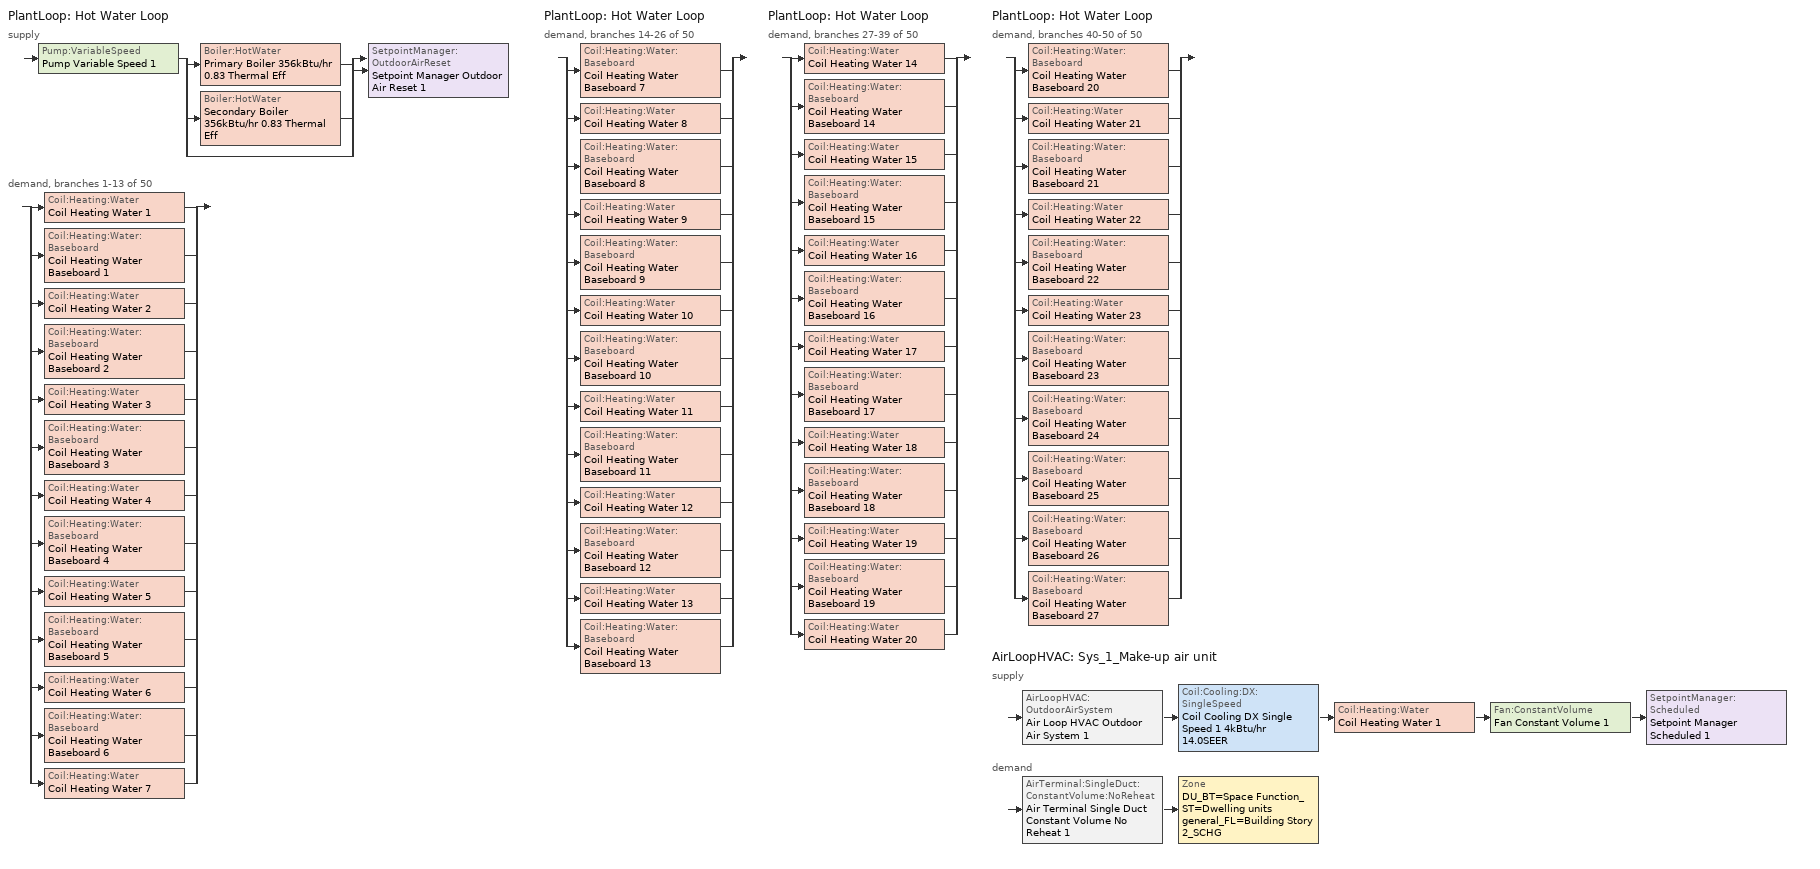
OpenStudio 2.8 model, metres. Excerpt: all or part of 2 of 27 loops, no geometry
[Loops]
PlantLoop 'Hot Water Loop'
 supply: Pump:VariableSpeed 'Pump Variable Speed 1' > split
  | Boiler:HotWater 'Primary Boiler 356kBtu/hr 0.83 Thermal Eff'
  | Boiler:HotWater 'Secondary Boiler 356kBtu/hr 0.83 Thermal Eff'
  | bypass
  join > SetpointManager:OutdoorAirReset 'Setpoint Manager Outdoor Air Reset 1'
 demand, branches 1-13 of 50: split
  | Coil:Heating:Water 'Coil Heating Water 1'
  | Coil:Heating:Water:Baseboard 'Coil Heating Water Baseboard 1'
  | Coil:Heating:Water 'Coil Heating Water 2'
  | Coil:Heating:Water:Baseboard 'Coil Heating Water Baseboard 2'
  | Coil:Heating:Water 'Coil Heating Water 3'
  | Coil:Heating:Water:Baseboard 'Coil Heating Water Baseboard 3'
  | Coil:Heating:Water 'Coil Heating Water 4'
  | Coil:Heating:Water:Baseboard 'Coil Heating Water Baseboard 4'
  | Coil:Heating:Water 'Coil Heating Water 5'
  | Coil:Heating:Water:Baseboard 'Coil Heating Water Baseboard 5'
  | Coil:Heating:Water 'Coil Heating Water 6'
  | Coil:Heating:Water:Baseboard 'Coil Heating Water Baseboard 6'
  | Coil:Heating:Water 'Coil Heating Water 7'
PlantLoop 'Hot Water Loop'
 demand, branches 14-26 of 50: split
  | Coil:Heating:Water:Baseboard 'Coil Heating Water Baseboard 7'
  | Coil:Heating:Water 'Coil Heating Water 8'
  | Coil:Heating:Water:Baseboard 'Coil Heating Water Baseboard 8'
  | Coil:Heating:Water 'Coil Heating Water 9'
  | Coil:Heating:Water:Baseboard 'Coil Heating Water Baseboard 9'
  | Coil:Heating:Water 'Coil Heating Water 10'
  | Coil:Heating:Water:Baseboard 'Coil Heating Water Baseboard 10'
  | Coil:Heating:Water 'Coil Heating Water 11'
  | Coil:Heating:Water:Baseboard 'Coil Heating Water Baseboard 11'
  | Coil:Heating:Water 'Coil Heating Water 12'
  | Coil:Heating:Water:Baseboard 'Coil Heating Water Baseboard 12'
  | Coil:Heating:Water 'Coil Heating Water 13'
  | Coil:Heating:Water:Baseboard 'Coil Heating Water Baseboard 13'
PlantLoop 'Hot Water Loop'
 demand, branches 27-39 of 50: split
  | Coil:Heating:Water 'Coil Heating Water 14'
  | Coil:Heating:Water:Baseboard 'Coil Heating Water Baseboard 14'
  | Coil:Heating:Water 'Coil Heating Water 15'
  | Coil:Heating:Water:Baseboard 'Coil Heating Water Baseboard 15'
  | Coil:Heating:Water 'Coil Heating Water 16'
  | Coil:Heating:Water:Baseboard 'Coil Heating Water Baseboard 16'
  | Coil:Heating:Water 'Coil Heating Water 17'
  | Coil:Heating:Water:Baseboard 'Coil Heating Water Baseboard 17'
  | Coil:Heating:Water 'Coil Heating Water 18'
  | Coil:Heating:Water:Baseboard 'Coil Heating Water Baseboard 18'
  | Coil:Heating:Water 'Coil Heating Water 19'
  | Coil:Heating:Water:Baseboard 'Coil Heating Water Baseboard 19'
  | Coil:Heating:Water 'Coil Heating Water 20'
PlantLoop 'Hot Water Loop'
 demand, branches 40-50 of 50: split
  | Coil:Heating:Water:Baseboard 'Coil Heating Water Baseboard 20'
  | Coil:Heating:Water 'Coil Heating Water 21'
  | Coil:Heating:Water:Baseboard 'Coil Heating Water Baseboard 21'
  | Coil:Heating:Water 'Coil Heating Water 22'
  | Coil:Heating:Water:Baseboard 'Coil Heating Water Baseboard 22'
  | Coil:Heating:Water 'Coil Heating Water 23'
  | Coil:Heating:Water:Baseboard 'Coil Heating Water Baseboard 23'
  | Coil:Heating:Water:Baseboard 'Coil Heating Water Baseboard 24'
  | Coil:Heating:Water:Baseboard 'Coil Heating Water Baseboard 25'
  | Coil:Heating:Water:Baseboard 'Coil Heating Water Baseboard 26'
  | Coil:Heating:Water:Baseboard 'Coil Heating Water Baseboard 27'
AirLoopHVAC 'Sys_1_Make-up air unit'
 supply: AirLoopHVAC:OutdoorAirSystem 'Air Loop HVAC Outdoor Air System 1' > Coil:Cooling:DX:SingleSpeed 'Coil Cooling DX Single Speed 1 4kBtu/hr 14.0SEER' > Coil:Heating:Water 'Coil Heating Water 1' > Fan:ConstantVolume 'Fan Constant Volume 1' > SetpointManager:Scheduled 'Setpoint Manager Scheduled 1'
 demand: AirTerminal:SingleDuct:ConstantVolume:NoReheat 'Air Terminal Single Duct Constant Volume No Reheat 1' > Zone 'DU_BT=Space Function_ST=Dwelling units general_FL=Building Story 2_SCHG'
[Sizing:Zone]
DU_BT=Space Function_ST=Dwelling units general_FL=Building Story 2_SCHG: Zone Cooling Design Supply Air Temperature Input Method=SupplyAirTemperature; Zone Cooling Design Supply Air Temperature {C}=13; Zone Cooling Design Supply Air Temperature Difference {deltaC}=11.11; Zone Heating Design Supply Air Temperature Input Method=SupplyAirTemperature; Zone Heating Design Supply Air Temperature {C}=43; Zone Heating Design Supply Air Temperature Difference {deltaC}=11.11; Zone Cooling Design Supply Air Humidity Ratio {kg-H2O/kg-air}=0.0085; Zone Heating Design Supply Air Humidity Ratio {kg-H2O/kg-air}=0.008; Zone Heating Sizing Factor=1.3; Zone Cooling Sizing Factor=1.1; Cooling Design Air Flow Method=DesignDay; Heating Design Air Flow Method=DesignDay; Account for Dedicated Outdoor Air System=No; Dedicated Outdoor Air System Control Strategy=NeutralSupplyAir; Dedicated Outdoor Air Low Setpoint Temperature for Design {C}=autosize; Dedicated Outdoor Air High Setpoint Temperature for Design {C}=autosize
[Zone equipment]
DU_BT=Space Function_ST=Dwelling units general_FL=Building Story 2_SCHG: DU_BT=Space Function_ST=Dwelling units general_FL=Building Story 2_SCHG PTAC, Zone HVAC Baseboard Convective Water 1, Air Terminal Single Duct Constant Volume No Reheat 1
[PlantLoop]
Hot Water Loop: Fluid Type=Water; Glycol Concentration=0; Plant Loop Volume {m3}=Autocalculate; Load Distribution Scheme=Optimal
[Sizing:Plant]
Hot Water Loop: Loop Type=Heating; Design Loop Exit Temperature {C}=82; Loop Design Temperature Difference {deltaC}=16; Sizing Option=NonCoincident; Zone Timesteps in Averaging Window=1; Coincident Sizing Factor Mode=None
[Pump:VariableSpeed]
Pump Variable Speed 1: Motor Efficiency=0.855; Pump Control Type=Intermittent; Skin Loss Radiative Fraction=0.5; Design Power Sizing Method=PowerPerFlowPerPressure; Design Electric Power per Unit Flow Rate {W/(m3/s)}=348701.1; Design Shaft Power per Unit Flow Rate per Unit Head {W-s/m3-Pa}=1.43473; Design Minimum Flow Rate Fraction=0
[Boiler:HotWater] Fuel Type=NaturalGas; Nominal Capacity {W}=104452; Nominal Thermal Efficiency=0.83; Normalized Boiler Efficiency Curve=BOILER-EFFFPLR-NECB2011; Water Outlet Upper Temperature Limit {C}=99; Boiler Flow Mode=ConstantFlow; Parasitic Electric Load {W}=0; Sizing Factor=1
Primary Boiler 356kBtu/hr 0.83 Thermal Eff; Secondary Boiler 356kBtu/hr 0.83 Thermal Eff
[SetpointManager:OutdoorAirReset]
Setpoint Manager Outdoor Air Reset 1: Control Variable=Temperature; Setpoint at Outdoor Low Temperature {C}=82; Outdoor Low Temperature {C}=-16; Setpoint at Outdoor High Temperature {C}=60; Outdoor High Temperature {C}=0
[AirLoopHVAC]
Sys_1_Make-up air unit: Availability Schedule=Sys_1_Make-up air unit Occ Sch; Design Supply Air Flow Rate {m3/s}=AutoSize
[Sizing:System]
Sys_1_Make-up air unit: Type of Load to Size On=VentilationRequirement; Design Outdoor Air Flow Rate {m3/s}=Autosize; Central Heating Maximum System Air Flow Ratio=1; Preheat Design Temperature {C}=7; Preheat Design Humidity Ratio {kg-H2O/kg-Air}=0.008; Precool Design Temperature {C}=13; Precool Design Humidity Ratio {kg-H2O/kg-Air}=0.008; Central Cooling Design Supply Air Temperature {C}=13; Central Heating Design Supply Air Temperature {C}=43; Sizing Option=NonCoincident; 100% Outdoor Air in Cooling=Yes; 100% Outdoor Air in Heating=Yes; Central Cooling Design Supply Air Humidity Ratio {kg-H2O/kg-Air}=0.0085; Central Heating Design Supply Air Humidity Ratio {kg-H2O/kg-Air}=0.008; Cooling Design Air Flow Method=DesignDay; Cooling Design Air Flow Rate {m3/s}=0; Heating Design Air Flow Method=DesignDay; Heating Design Air Flow Rate {m3/s}=0; System Outdoor Air Method=ZoneSum; Zone Maximum Outdoor Air Fraction=1; Cooling Supply Air Flow Rate Per Floor Area {m3/s-m2}=0.00996765; Cooling Fraction of Autosized Cooling Supply Air Flow Rate=1; Cooling Supply Air Flow Rate Per Unit Cooling Capacity {m3/s-W}=3.94755e-05; Heating Supply Air Flow Rate Per Floor Area {m3/s-m2}=0.00996765; Heating Fraction of Autosized Heating Supply Air Flow Rate=1; Heating Fraction of Autosized Cooling Supply Air Flow Rate=1; Heating Supply Air Flow Rate Per Unit Heating Capacity {m3/s-W}=3.15882e-05; Cooling Design Capacity Method=CoolingDesignCapacity; Cooling Design Capacity {W}=autosize; Cooling Design Capacity Per Floor Area {W/m2}=234.7; Fraction of Autosized Cooling Design Capacity=1; Heating Design Capacity Method=HeatingDesignCapacity; Heating Design Capacity {W}=autosize; Heating Design Capacity Per Floor Area {W/m2}=157; Fraction of Autosized Heating Design Capacity=1; Central Cooling Capacity Control Method=OnOff
[Fan:ConstantVolume] Availability Schedule=Always On Discrete; Fan Total Efficiency=0.39975; Pressure Rise {Pa}=640; Maximum Flow Rate {m3/s}=AutoSize; Motor Efficiency=0.615
Fan Constant Volume 1; Fan Constant Volume 2
[Coil:Heating:Water] Availability Schedule=Always On Discrete
Coil Heating Water 1; Coil Heating Water 2; Coil Heating Water 3; Coil Heating Water 4; Coil Heating Water 5; Coil Heating Water 6; Coil Heating Water 7; Coil Heating Water 8; Coil Heating Water 9; Coil Heating Water 10; Coil Heating Water 11; Coil Heating Water 12; Coil Heating Water 13; Coil Heating Water 14; Coil Heating Water 15; Coil Heating Water 16; Coil Heating Water 17; Coil Heating Water 18; Coil Heating Water 19; Coil Heating Water 20; Coil Heating Water 21; Coil Heating Water 22; Coil Heating Water 23
[Coil:Cooling:DX:SingleSpeed] Availability Schedule=Always On Discrete; Rated Total Cooling Capacity {W}=autosize; Rated Sensible Heat Ratio=autosize; Rated Air Flow Rate {m3/s}=autosize; Rated Evaporator Fan Power Per Volume Flow Rate {W/(m3/s)}=773.3; Total Cooling Capacity Function of Temperature Curve=DXCOOL-NECB2011-REF-CAPFT; Total Cooling Capacity Function of Flow Fraction Curve=DXCOOL-NECB2011-REF-CAPFFLOW; Energy Input Ratio Function of Temperature Curve=DXCOOL-NECB2011-REF-COOLEIRFT; Energy Input Ratio Function of Flow Fraction Curve=DXCOOL-NECB2011-REF-COOLEIRFFLOW; Part Load Fraction Correlation Curve=DXCOOL-NECB2011-REF-COOLPLFFPLR; Condenser Type=AirCooled; Evaporative Condenser Effectiveness=0; Evaporative Condenser Air Flow Rate {m3/s}=Autosize; Evaporative Condenser Pump Rated Power Consumption {W}=Autosize; Crankcase Heater Capacity {W}=0; Maximum Outdoor Dry-Bulb Temperature for Crankcase Heater Operation {C}=0; Basin Heater Capacity {W/K}=0; Basin Heater Setpoint Temperature {C}=10
Name | Rated COP {W/W}
Coil Cooling DX Single Speed 1 4kBtu/hr 14.0SEER | 4.11713
Coil Cooling DX Single Speed 2 19kBtu/hr 9.3EER | 3.23448
[Controller:OutdoorAir]
Controller Outdoor Air 1: Minimum Outdoor Air Flow Rate {m3/s}=autosize; Maximum Outdoor Air Flow Rate {m3/s}=Autosize; Economizer Control Type=NoEconomizer; Economizer Control Action Type=ModulateFlow; Economizer Maximum Limit Dry-Bulb Temperature {C}=28; Economizer Maximum Limit Enthalpy {J/kg}=64000; Economizer Minimum Limit Dry-Bulb Temperature {C}=-100; Lockout Type=NoLockout; Minimum Limit Type=FixedMinimum; Minimum Outdoor Air Schedule=Sys_1_Make-up air unit Occ Sch; Controller Mechanical Ventilation=Controller Mechanical Ventilation 1; High Humidity Control=No; Heat Recovery Bypass Control Type=BypassWhenWithinEconomizerLimits
[Controller:MechanicalVentilation]
Controller Mechanical Ventilation 1: Availability Schedule=Always On Discrete; System Outdoor Air Method=ZoneSum
[AirLoopHVAC:OutdoorAirSystem]
Air Loop HVAC Outdoor Air System 1: Controller=Controller Outdoor Air 1
[Controller:WaterCoil] Action=Normal; Controller Convergence Tolerance {deltaC}=0.0001; Minimum Actuated Flow {m3/s}=0
Name | Water Coil
Controller Water Coil 1 | Coil Heating Water 1
Controller Water Coil 2 | Coil Heating Water 2
Controller Water Coil 3 | Coil Heating Water 3
Controller Water Coil 4 | Coil Heating Water 4
Controller Water Coil 5 | Coil Heating Water 5
Controller Water Coil 6 | Coil Heating Water 6
Controller Water Coil 7 | Coil Heating Water 7
Controller Water Coil 8 | Coil Heating Water 8
Controller Water Coil 9 | Coil Heating Water 9
Controller Water Coil 10 | Coil Heating Water 10
Controller Water Coil 11 | Coil Heating Water 11
Controller Water Coil 12 | Coil Heating Water 12
Controller Water Coil 13 | Coil Heating Water 13
Controller Water Coil 14 | Coil Heating Water 14
Controller Water Coil 15 | Coil Heating Water 15
Controller Water Coil 16 | Coil Heating Water 16
Controller Water Coil 17 | Coil Heating Water 17
Controller Water Coil 18 | Coil Heating Water 18
Controller Water Coil 19 | Coil Heating Water 19
Controller Water Coil 20 | Coil Heating Water 20
Controller Water Coil 21 | Coil Heating Water 21
Controller Water Coil 22 | Coil Heating Water 22
Controller Water Coil 23 | Coil Heating Water 23
[SetpointManager:Scheduled]
Setpoint Manager Scheduled 1: Control Variable=Temperature; Schedule=Makeup-Air Unit Supply Air Temp
[Coil:Heating:Electric]
Coil Heating Electric 1: Availability Schedule=ON_OFF_ALWAYS_OFF
[ZoneHVAC:PackagedTerminalAirConditioner]
DU_BT=Space Function_ST=Dwelling units general_FL=Building Story 2_SCHG PTAC: Availability Schedule=Always On Discrete; Supply Air Flow Rate During Cooling Operation {m3/s}=Autosize; Supply Air Flow Rate During Heating Operation {m3/s}=Autosize; Supply Air Flow Rate When No Cooling or Heating is Needed {m3/s}=Autosize; Outdoor Air Flow Rate During Cooling Operation {m3/s}=1e-05; Outdoor Air Flow Rate During Heating Operation {m3/s}=1e-05; Outdoor Air Flow Rate When No Cooling or Heating is Needed {m3/s}=1e-05; Supply Air Fan=Fan Constant Volume 2; Heating Coil=Coil Heating Electric 1; Cooling Coil=Coil Cooling DX Single Speed 2 19kBtu/hr 9.3EER; Fan Placement=DrawThrough
[Coil:Heating:Water:Baseboard] Heating Design Capacity Method=HeatingDesignCapacity; Heating Design Capacity {W}=autosize; Heating Design Capacity Per Floor Area {W/m2}=0; Fraction of Autosized Heating Design Capacity=0.8
Coil Heating Water Baseboard 1; Coil Heating Water Baseboard 2; Coil Heating Water Baseboard 3; Coil Heating Water Baseboard 4; Coil Heating Water Baseboard 5; Coil Heating Water Baseboard 6; Coil Heating Water Baseboard 7; Coil Heating Water Baseboard 8; Coil Heating Water Baseboard 9; Coil Heating Water Baseboard 10; Coil Heating Water Baseboard 11; Coil Heating Water Baseboard 12; Coil Heating Water Baseboard 13; Coil Heating Water Baseboard 14; Coil Heating Water Baseboard 15; Coil Heating Water Baseboard 16; Coil Heating Water Baseboard 17; Coil Heating Water Baseboard 18; Coil Heating Water Baseboard 19; Coil Heating Water Baseboard 20; Coil Heating Water Baseboard 21; Coil Heating Water Baseboard 22; Coil Heating Water Baseboard 23; Coil Heating Water Baseboard 24; Coil Heating Water Baseboard 25; Coil Heating Water Baseboard 26; Coil Heating Water Baseboard 27
[ZoneHVAC:Baseboard:Convective:Water] Availability Schedule=Always On Discrete
Name | Heating Coil
Zone HVAC Baseboard Convective Water 1 | Coil Heating Water Baseboard 1
Zone HVAC Baseboard Convective Water 2 | Coil Heating Water Baseboard 2
Zone HVAC Baseboard Convective Water 3 | Coil Heating Water Baseboard 3
Zone HVAC Baseboard Convective Water 4 | Coil Heating Water Baseboard 4
Zone HVAC Baseboard Convective Water 5 | Coil Heating Water Baseboard 5
Zone HVAC Baseboard Convective Water 6 | Coil Heating Water Baseboard 6
Zone HVAC Baseboard Convective Water 7 | Coil Heating Water Baseboard 7
Zone HVAC Baseboard Convective Water 8 | Coil Heating Water Baseboard 8
Zone HVAC Baseboard Convective Water 9 | Coil Heating Water Baseboard 9
Zone HVAC Baseboard Convective Water 10 | Coil Heating Water Baseboard 10
Zone HVAC Baseboard Convective Water 11 | Coil Heating Water Baseboard 11
Zone HVAC Baseboard Convective Water 12 | Coil Heating Water Baseboard 12
Zone HVAC Baseboard Convective Water 13 | Coil Heating Water Baseboard 13
Zone HVAC Baseboard Convective Water 14 | Coil Heating Water Baseboard 14
Zone HVAC Baseboard Convective Water 15 | Coil Heating Water Baseboard 15
Zone HVAC Baseboard Convective Water 16 | Coil Heating Water Baseboard 16
Zone HVAC Baseboard Convective Water 17 | Coil Heating Water Baseboard 17
Zone HVAC Baseboard Convective Water 18 | Coil Heating Water Baseboard 18
Zone HVAC Baseboard Convective Water 19 | Coil Heating Water Baseboard 19
Zone HVAC Baseboard Convective Water 20 | Coil Heating Water Baseboard 20
Zone HVAC Baseboard Convective Water 21 | Coil Heating Water Baseboard 21
Zone HVAC Baseboard Convective Water 22 | Coil Heating Water Baseboard 22
Zone HVAC Baseboard Convective Water 23 | Coil Heating Water Baseboard 23
Zone HVAC Baseboard Convective Water 24 | Coil Heating Water Baseboard 24
Zone HVAC Baseboard Convective Water 25 | Coil Heating Water Baseboard 25
Zone HVAC Baseboard Convective Water 26 | Coil Heating Water Baseboard 26
Zone HVAC Baseboard Convective Water 27 | Coil Heating Water Baseboard 27
[AirTerminal:SingleDuct:ConstantVolume:NoReheat]
Air Terminal Single Duct Constant Volume No Reheat 1: Availability Schedule=Always On Discrete; Maximum Air Flow Rate {m3/s}=AutoSize
[Schedule:Ruleset]
Name | Default Day Schedule | Summer Design Day Schedule | Winter Design Day Schedule
ON_OFF_ALWAYS_OFF | Schedule Day 3
Makeup-Air Unit Supply Air Temp | Makeup Air Unit Supply Air Temp Default
Sys_1_Make-up air unit Occ Sch | Sys_1_Make-up air unit Occ Sch Default | Sys_1_Make-up air unit Occ Sch Summer Design Day | Sys_1_Make-up air unit Occ Sch Winter Design Day
[Schedule:Day]
Schedule Day 3; wkdON_OFF_ALWAYS_OFF 1; satON_OFF_ALWAYS_OFF 1; sunON_OFF_ALWAYS_OFF 1: 1, 0, 0, 2, 0, 0, 3, 0, 0, 4, 0, 0, 5, 0, 0, 6, 0, 0, 7, 0, 0, 8, 0, 0, 9, 0, 0, 10, 0, 0, 11, 0, 0, 12, 0, 0, 13, 0, 0, 14, 0, 0, 15, 0, 0, 16, 0, 0, 17, 0, 0, 18, 0, 0, 19, 0, 0, 20, 0, 0, 21, 0, 0, 22, 0, 0, 23, 0, 0, 24, 0, 0
Makeup Air Unit Supply Air Temp Default: 24, 0, 20
Sys_1_Make-up air unit Occ Sch Default; Sys_1_Make-up air unit Occ Sch Winter Design Day; Sys_1_Make-up air unit Occ Sch Summer Design Day: 24, 0, 1
[Schedule:Rule] Schedule Ruleset=ON_OFF_ALWAYS_OFF; Date Specification Type=DateRange; Start Month=1; Start Day=1; End Month=12; End Day=31
Name | Rule Order | Day Schedule | Apply Sunday | Apply Monday | Apply Tuesday | Apply Wednesday | Apply Thursday | Apply Friday | Apply Saturday
wkdON_OFF_ALWAYS_OFF rule | 2 | wkdON_OFF_ALWAYS_OFF 1 | No | Yes | Yes | Yes | Yes | Yes | No
satON_OFF_ALWAYS_OFFrule | 1 | satON_OFF_ALWAYS_OFF 1 | No | No | No | No | No | No | Yes
sunON_OFF_ALWAYS_OFFrule | 0 | sunON_OFF_ALWAYS_OFF 1 | Yes | No | No | No | No | No | No
[Schedule:Constant]
Always On Discrete: Value=1
[Curve:Biquadratic] Minimum Value of x=13; Maximum Value of x=24; Minimum Value of y=24; Maximum Value of y=46
Name | Coefficient1 Constant | Coefficient2 x | Coefficient3 x**2 | Coefficient4 y | Coefficient5 y**2 | Coefficient6 x*y
DXCOOL-NECB2011-REF-CAPFT | 0.867905 | 0.0142459 | 0.00055436 | -0.0075575 | 3.3e-05 | -0.0001918
DXCOOL-NECB2011-REF-COOLEIRFT | 0.116936 | 0.0284933 | -0.0004112 | 0.0214108 | 0.00016103 | -0.0006791
[Curve:Quadratic] Coefficient1 Constant=1; Coefficient2 x=0; Coefficient3 x**2=0; Minimum Value of x=0; Maximum Value of x=1
DXCOOL-NECB2011-REF-CAPFFLOW; DXCOOL-NECB2011-REF-COOLEIRFFLOW
[Curve:Cubic] Maximum Value of x=1
Name | Coefficient1 Constant | Coefficient2 x | Coefficient3 x**2 | Coefficient4 x**3 | Minimum Value of x
DXCOOL-NECB2011-REF-COOLPLFFPLR | 0.0277 | 4.9151 | -8.184 | 4.2702 | 0.7
BOILER-EFFFPLR-NECB2011 | 0.2901 | 2.6664 | -3.764 | 1.82 | 0
